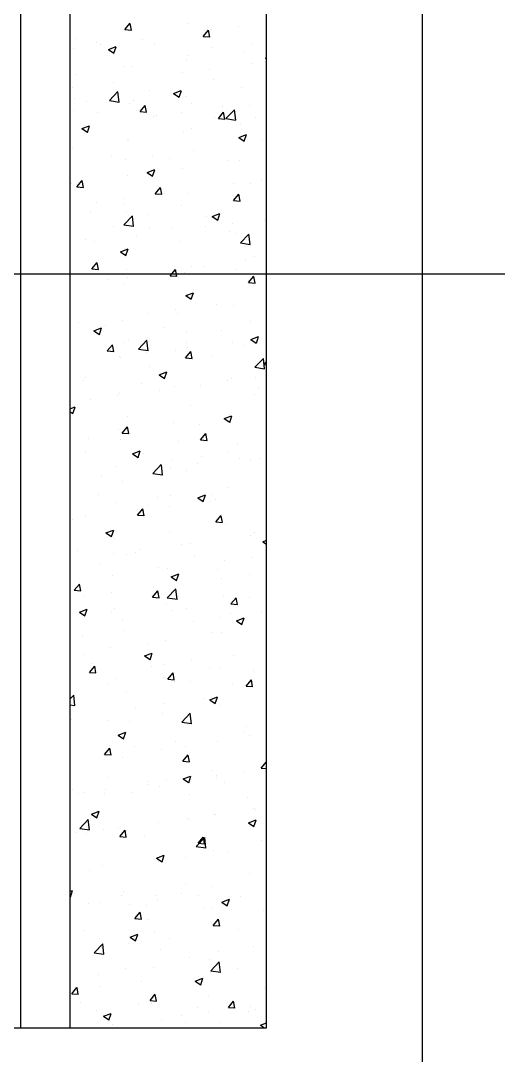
# Model space of a CAD drawing. Extents: x 1.3 to 36.8, y 1.2 to 24.4.
# Drawn here: x 12.335 to 13.246, y 20.523 to 22.499 of the extents above; entities that cross this region are included whole.
import ezdxf

# ---------------------------------------------------------------- set-up
doc = ezdxf.new("R2010")
doc.units = 0
doc.header["$LTSCALE"] = 96
doc.header["$MEASUREMENT"] = 0
doc.linetypes.add('DOT', pattern=[0.25, 0, -0.25])
doc.layers.add('NO PLOT - GRID', color=255, linetype='DOT', plot=False)
doc.layers.add('Non Printing', color=253, linetype='Continuous', plot=False)

msp = doc.modelspace()

# ---------------------------------------------------------------- linework, layer by layer
for p, q in [((12.33509, 20.57573), (12.33509, 23.28557)), ((11.92905, 20.57573), (12.42905, 20.57573))]:
    msp.add_line(p, q)
at = {"color": 254}
for p, q in [((12.5338, 22.48218), (12.54384, 22.49415)), ((12.5463, 22.48098), (12.54389, 22.49403)), ((12.65386, 22.49387), (12.65386, 22.49387)), ((12.75065, 22.48831), (12.75065, 22.48831)), ((12.44166, 22.46586), (12.44166, 22.46586)), ((12.5338, 22.48218), (12.54625, 22.48109)), ((12.54863, 22.48053), (12.54863, 22.48053)), ((12.68323, 22.46911), (12.69327, 22.48108)), ((12.68323, 22.46911), (12.69568, 22.46802)), ((12.69573, 22.4679), (12.69332, 22.48096)), ((12.6985, 22.48144), (12.6985, 22.48144)), ((12.43587, 22.44687), (12.43587, 22.44687)), ((12.47874, 22.45767), (12.47874, 22.45767)), ((12.48802, 22.45373), (12.48802, 22.45373)), ((12.50254, 22.44404), (12.51712, 22.44964)), ((12.51295, 22.43693), (12.51717, 22.44952)), ((12.56692, 22.46412), (12.56692, 22.46412)), ((12.58995, 22.45297), (12.58995, 22.45297)), ((12.70116, 22.44827), (12.70116, 22.44827)), ((12.77458, 22.45298), (12.77458, 22.45298)), ((12.50254, 22.44404), (12.5129, 22.43705)), ((12.65309, 22.43213), (12.65309, 22.43213)), ((12.75953, 22.44014), (12.75953, 22.44014)), ((12.80194, 22.42736), (12.80405, 22.42816)), ((12.80194, 22.42736), (12.80405, 22.42593)), ((12.53159, 22.41127), (12.53159, 22.41127)), ((12.54609, 22.41118), (12.54609, 22.41118)), ((12.65132, 22.42452), (12.65132, 22.42452)), ((12.69584, 22.40614), (12.69584, 22.40614)), ((12.77475, 22.41653), (12.77475, 22.41653)), ((12.43913, 22.39651), (12.43913, 22.39651)), ((12.64369, 22.39927), (12.64369, 22.39927)), ((12.70301, 22.38639), (12.70301, 22.38639)), ((12.43321, 22.37156), (12.43321, 22.37156)), ((12.51212, 22.38195), (12.51212, 22.38195)), ((12.75699, 22.37078), (12.75699, 22.37078)), ((12.43817, 22.35122), (12.43817, 22.35122)), ((12.50427, 22.34672), (12.5205, 22.36364)), ((12.50427, 22.34672), (12.5228, 22.34385)), ((12.52285, 22.34375), (12.52055, 22.36353)), ((12.54938, 22.34652), (12.54938, 22.34652)), ((12.58151, 22.36553), (12.58151, 22.36553)), ((12.62689, 22.36016), (12.64148, 22.36576)), ((12.62689, 22.36016), (12.63726, 22.35317)), ((12.6373, 22.35305), (12.64153, 22.36564)), ((12.64879, 22.35516), (12.64879, 22.35516)), ((12.43659, 22.32716), (12.43659, 22.32716)), ((12.46001, 22.34468), (12.46001, 22.34468)), ((12.54356, 22.34183), (12.54356, 22.34183)), ((12.5627, 22.32548), (12.57275, 22.33745)), ((12.57521, 22.32427), (12.5728, 22.33733)), ((12.66059, 22.34182), (12.66059, 22.34182)), ((12.71994, 22.33436), (12.71994, 22.33436)), ((12.72661, 22.31224), (12.74284, 22.32915)), ((12.74519, 22.30926), (12.74289, 22.32905)), ((12.77181, 22.33712), (12.77181, 22.33712)), ((12.48209, 22.32323), (12.48209, 22.32323)), ((12.5627, 22.32548), (12.57516, 22.32439)), ((12.58888, 22.3171), (12.58888, 22.3171)), ((12.59331, 22.31853), (12.59331, 22.31853)), ((12.64104, 22.32397), (12.64104, 22.32397)), ((12.70452, 22.31383), (12.70452, 22.31383)), ((12.71213, 22.3124), (12.72218, 22.32437)), ((12.71213, 22.3124), (12.72459, 22.31131)), ((12.72463, 22.3112), (12.72223, 22.32425)), ((12.72661, 22.31224), (12.74514, 22.30937)), ((12.78257, 22.31348), (12.78257, 22.31348)), ((12.45185, 22.29297), (12.46643, 22.29857)), ((12.45185, 22.29297), (12.46221, 22.28598)), ((12.45731, 22.29978), (12.45731, 22.29978)), ((12.46226, 22.28586), (12.46648, 22.29845)), ((12.66107, 22.29262), (12.66107, 22.29262)), ((12.75446, 22.30143), (12.75446, 22.30143)), ((12.53958, 22.27177), (12.53958, 22.27177)), ((12.54103, 22.27247), (12.54103, 22.27247)), ((12.64626, 22.28581), (12.64626, 22.28581)), ((12.75125, 22.27628), (12.76584, 22.28188)), ((12.75125, 22.27628), (12.76161, 22.26929)), ((12.76166, 22.26918), (12.76588, 22.28176)), ((12.79671, 22.26951), (12.79671, 22.26951)), ((12.43406, 22.2578), (12.43406, 22.2578)), ((12.66513, 22.25219), (12.66513, 22.25219)), ((12.50793, 22.24062), (12.50793, 22.24062)), ((12.53408, 22.23493), (12.53408, 22.23493)), ((12.58623, 22.2418), (12.58623, 22.2418)), ((12.61914, 22.23592), (12.61914, 22.23592)), ((12.73036, 22.23122), (12.73036, 22.23122)), ((12.75193, 22.23208), (12.75193, 22.23208)), ((12.5762, 22.20909), (12.59079, 22.21469)), ((12.5762, 22.20909), (12.58657, 22.2021)), ((12.58661, 22.20198), (12.59084, 22.21457)), ((12.64372, 22.21646), (12.64372, 22.21646)), ((12.43153, 22.18845), (12.43153, 22.18845)), ((12.44218, 22.18184), (12.45223, 22.19381)), ((12.45468, 22.18064), (12.45227, 22.19369)), ((12.53849, 22.20312), (12.53849, 22.20312)), ((12.77397, 22.18917), (12.77397, 22.18917)), ((12.79406, 22.19421), (12.79406, 22.19421)), ((12.44218, 22.18184), (12.45463, 22.18075)), ((12.59161, 22.16877), (12.60165, 22.18074)), ((12.59161, 22.16877), (12.60406, 22.16768)), ((12.60411, 22.16756), (12.6017, 22.18062)), ((12.61033, 22.17002), (12.61033, 22.17002)), ((12.7419, 22.18734), (12.7419, 22.18734)), ((12.47927, 22.15277), (12.47927, 22.15277)), ((12.53143, 22.15963), (12.53143, 22.15963)), ((12.65247, 22.16832), (12.65247, 22.16832)), ((12.74104, 22.1557), (12.75108, 22.16767)), ((12.74104, 22.1557), (12.75349, 22.15461)), ((12.74939, 22.16272), (12.74939, 22.16272)), ((12.75354, 22.15449), (12.75113, 22.16755)), ((12.46736, 22.13416), (12.46736, 22.13416)), ((12.53098, 22.14746), (12.53098, 22.14746)), ((12.53596, 22.13377), (12.53596, 22.13377)), ((12.57857, 22.12946), (12.57857, 22.12946)), ((12.64119, 22.1471), (12.64119, 22.1471)), ((12.70056, 22.12521), (12.71514, 22.13081)), ((12.71097, 22.1181), (12.71519, 22.13069)), ((12.53189, 22.1093), (12.54812, 22.12621)), ((12.53189, 22.1093), (12.55042, 22.10643)), ((12.55047, 22.10632), (12.54817, 22.12611)), ((12.68979, 22.12476), (12.68979, 22.12476)), ((12.70056, 22.12521), (12.71092, 22.11822)), ((12.70239, 22.12258), (12.70239, 22.12258)), ((12.73925, 22.11204), (12.73925, 22.11204)), ((12.801, 22.12006), (12.801, 22.12006)), ((12.51129, 22.10618), (12.51129, 22.10618)), ((12.5809, 22.10172), (12.5809, 22.10172)), ((12.6225, 22.10148), (12.6225, 22.10148)), ((12.68709, 22.10517), (12.68709, 22.10517)), ((12.73371, 22.09678), (12.73371, 22.09678)), ((12.74686, 22.09337), (12.74686, 22.09337)), ((12.75423, 22.07482), (12.77046, 22.09173)), ((12.77281, 22.07184), (12.77051, 22.09162)), ((12.4594, 22.08086), (12.4594, 22.08086)), ((12.47662, 22.07746), (12.47662, 22.07746)), ((12.55552, 22.08785), (12.55552, 22.08785)), ((12.63866, 22.07775), (12.63866, 22.07775)), ((12.75423, 22.07482), (12.77276, 22.07194)), ((12.52551, 22.05802), (12.5401, 22.06362)), ((12.52551, 22.05802), (12.53587, 22.05103)), ((12.53343, 22.06441), (12.53343, 22.06441)), ((12.53592, 22.05091), (12.54015, 22.0635)), ((12.47109, 22.02514), (12.48113, 22.03711)), ((12.48359, 22.02393), (12.48118, 22.03699)), ((12.76335, 22.04026), (12.76335, 22.04026)), ((12.78196, 22.04967), (12.78196, 22.04967)), ((12.47109, 22.02514), (12.48354, 22.02405)), ((12.53713, 22.02356), (12.53713, 22.02356)), ((12.62052, 22.01206), (12.63056, 22.02403)), ((12.62052, 22.01206), (12.63297, 22.01097)), ((12.63302, 22.01086), (12.63061, 22.02391)), ((12.63229, 22.023), (12.63229, 22.023)), ((12.64834, 22.01887), (12.64834, 22.01887)), ((12.66046, 22.02881), (12.66046, 22.02881)), ((12.68444, 22.02987), (12.68444, 22.02987)), ((12.74433, 22.02402), (12.74433, 22.02402)), ((12.75955, 22.01417), (12.75955, 22.01417)), ((12.76995, 21.99899), (12.77999, 22.01096)), ((12.78245, 21.99778), (12.78004, 22.01084)), ((12.50072, 22.00568), (12.50072, 22.00568)), ((12.53089, 21.99506), (12.53089, 21.99506)), ((12.53896, 22.00796), (12.53896, 22.00796)), ((12.63612, 22.0084), (12.63612, 22.0084)), ((12.76995, 21.99899), (12.7824, 21.9979)), ((12.64987, 21.97414), (12.66445, 21.97974)), ((12.64987, 21.97414), (12.66023, 21.96715)), ((12.66028, 21.96703), (12.6645, 21.97962)), ((12.70854, 21.95809), (12.70854, 21.95809)), ((12.7418, 21.95467), (12.7418, 21.95467)), ((12.57748, 21.94083), (12.57748, 21.94083)), ((12.62964, 21.9477), (12.62964, 21.9477)), ((12.63359, 21.93905), (12.63359, 21.93905)), ((12.44591, 21.92351), (12.44591, 21.92351)), ((12.47482, 21.90694), (12.48941, 21.91254)), ((12.48523, 21.89984), (12.48946, 21.91243)), ((12.49656, 21.91711), (12.49656, 21.91711)), ((12.52836, 21.92571), (12.52836, 21.92571)), ((12.60777, 21.91241), (12.60777, 21.91241)), ((12.77336, 21.92536), (12.77336, 21.92536)), ((12.42927, 21.89382), (12.42927, 21.89382)), ((12.47482, 21.90694), (12.48518, 21.89995)), ((12.65186, 21.90451), (12.65186, 21.90451)), ((12.71898, 21.90771), (12.71898, 21.90771)), ((12.77422, 21.89026), (12.78881, 21.89586)), ((12.78463, 21.88315), (12.78886, 21.89574)), ((12.78531, 21.89324), (12.78531, 21.89324)), ((12.49999, 21.86843), (12.51004, 21.8804)), ((12.5125, 21.86722), (12.51009, 21.88028)), ((12.53036, 21.88365), (12.53036, 21.88365)), ((12.54048, 21.88912), (12.54048, 21.88912)), ((12.55951, 21.87188), (12.57574, 21.88879)), ((12.57809, 21.8689), (12.57579, 21.88868)), ((12.6517, 21.88442), (12.6517, 21.88442)), ((12.65373, 21.87592), (12.65373, 21.87592)), ((12.73926, 21.88531), (12.73926, 21.88531)), ((12.76291, 21.87973), (12.76291, 21.87973)), ((12.77422, 21.89026), (12.78459, 21.88327)), ((12.49999, 21.86843), (12.51245, 21.86734)), ((12.52268, 21.85866), (12.52268, 21.85866)), ((12.52583, 21.85636), (12.52583, 21.85636)), ((12.55951, 21.87188), (12.57804, 21.869)), ((12.57483, 21.86553), (12.57483, 21.86553)), ((12.63106, 21.86969), (12.63106, 21.86969)), ((12.64942, 21.85536), (12.65947, 21.86733)), ((12.64942, 21.85536), (12.66188, 21.85427)), ((12.66192, 21.85415), (12.65952, 21.86721)), ((12.70178, 21.85876), (12.70178, 21.85876)), ((12.78185, 21.83739), (12.79808, 21.8543)), ((12.80043, 21.83441), (12.79813, 21.8542)), ((12.58028, 21.83791), (12.58028, 21.83791)), ((12.78185, 21.83739), (12.80038, 21.83452)), ((12.79885, 21.84228), (12.80405, 21.84847)), ((12.79885, 21.84228), (12.80405, 21.84183)), ((12.45878, 21.81705), (12.45878, 21.81705)), ((12.59918, 21.82306), (12.61376, 21.82866)), ((12.59918, 21.82306), (12.60954, 21.81607)), ((12.60959, 21.81596), (12.61381, 21.82855)), ((12.73673, 21.81596), (12.73673, 21.81596)), ((12.78265, 21.81794), (12.78265, 21.81794)), ((12.45511, 21.81121), (12.45511, 21.81121)), ((12.56632, 21.80651), (12.56632, 21.80651)), ((12.59893, 21.79375), (12.59893, 21.79375)), ((12.62852, 21.80034), (12.62852, 21.80034)), ((12.67753, 21.80181), (12.67753, 21.80181)), ((12.7305, 21.81107), (12.7305, 21.81107)), ((12.78875, 21.79711), (12.78875, 21.79711)), ((12.46787, 21.7765), (12.46787, 21.7765)), ((12.52002, 21.78336), (12.52002, 21.78336)), ((12.52329, 21.787), (12.52329, 21.787)), ((12.78134, 21.78586), (12.78134, 21.78586)), ((12.42905, 21.75776), (12.43872, 21.76147)), ((12.43454, 21.74876), (12.43877, 21.76135)), ((12.65985, 21.765), (12.65985, 21.765)), ((12.42905, 21.75255), (12.43449, 21.74888)), ((12.53835, 21.74415), (12.53835, 21.74415)), ((12.72353, 21.73919), (12.73812, 21.74478)), ((12.72353, 21.73919), (12.73389, 21.7322)), ((12.72785, 21.73577), (12.72785, 21.73577)), ((12.73394, 21.73208), (12.73817, 21.74467)), ((12.7342, 21.74661), (12.7342, 21.74661)), ((12.52076, 21.71765), (12.52076, 21.71765)), ((12.5289, 21.71172), (12.53894, 21.72369)), ((12.5414, 21.71052), (12.53899, 21.72357)), ((12.62599, 21.73099), (12.62599, 21.73099)), ((12.67569, 21.7289), (12.67569, 21.7289)), ((12.46522, 21.70119), (12.46522, 21.70119)), ((12.52575, 21.70005), (12.52575, 21.70005)), ((12.5289, 21.71172), (12.54135, 21.71063)), ((12.54412, 21.71158), (12.54412, 21.71158)), ((12.63696, 21.69535), (12.63696, 21.69535)), ((12.67833, 21.69865), (12.68837, 21.71062)), ((12.67833, 21.69865), (12.69078, 21.69756)), ((12.69083, 21.69744), (12.68842, 21.7105)), ((12.45846, 21.67677), (12.45846, 21.67677)), ((12.54849, 21.67199), (12.56307, 21.67759)), ((12.5589, 21.66488), (12.56312, 21.67747)), ((12.73166, 21.67725), (12.73166, 21.67725)), ((12.74818, 21.69066), (12.74818, 21.69066)), ((12.54849, 21.67199), (12.55885, 21.665)), ((12.56968, 21.67207), (12.56968, 21.67207)), ((12.62346, 21.66163), (12.62346, 21.66163)), ((12.68089, 21.66737), (12.68089, 21.66737)), ((12.75194, 21.66399), (12.75194, 21.66399)), ((12.77274, 21.66155), (12.77274, 21.66155)), ((12.7921, 21.66267), (12.7921, 21.66267)), ((12.51823, 21.6483), (12.51823, 21.6483)), ((12.58713, 21.63445), (12.60336, 21.65136)), ((12.60571, 21.63147), (12.60341, 21.65126)), ((12.62089, 21.64673), (12.62089, 21.64673)), ((12.65124, 21.6407), (12.65124, 21.6407)), ((12.67304, 21.6536), (12.67304, 21.6536)), ((12.48931, 21.62941), (12.48931, 21.62941)), ((12.52975, 21.61984), (12.52975, 21.61984)), ((12.58713, 21.63445), (12.60566, 21.63158)), ((12.72913, 21.6079), (12.72913, 21.6079)), ((12.4843, 21.59416), (12.4843, 21.59416)), ((12.51569, 21.57894), (12.51569, 21.57894)), ((12.59552, 21.58946), (12.59552, 21.58946)), ((12.62092, 21.59228), (12.62092, 21.59228)), ((12.67284, 21.58811), (12.68743, 21.59371)), ((12.67284, 21.58811), (12.6832, 21.58112)), ((12.68325, 21.581), (12.68748, 21.59359)), ((12.69714, 21.58182), (12.69714, 21.58182)), ((12.70116, 21.59495), (12.70116, 21.59495)), ((12.70673, 21.58476), (12.70673, 21.58476)), ((12.55781, 21.55502), (12.56785, 21.56699)), ((12.56608, 21.56456), (12.56608, 21.56456)), ((12.57031, 21.55381), (12.5679, 21.56687)), ((12.57967, 21.5741), (12.57967, 21.5741)), ((12.61824, 21.57143), (12.61824, 21.57143)), ((12.43451, 21.54724), (12.43451, 21.54724)), ((12.45817, 21.55324), (12.45817, 21.55324)), ((12.55781, 21.55502), (12.57026, 21.55393)), ((12.70724, 21.54194), (12.71728, 21.55391)), ((12.70724, 21.54194), (12.71969, 21.54085)), ((12.71974, 21.54073), (12.71733, 21.55379)), ((12.7266, 21.53855), (12.7266, 21.53855)), ((12.49779, 21.52092), (12.51238, 21.52652)), ((12.49779, 21.52092), (12.50816, 21.51393)), ((12.50821, 21.51381), (12.51243, 21.5264)), ((12.61839, 21.52293), (12.61839, 21.52293)), ((12.7739, 21.51697), (12.7739, 21.51697)), ((12.78073, 21.52205), (12.78073, 21.52205)), ((12.51316, 21.50959), (12.51316, 21.50959)), ((12.64233, 21.49965), (12.64233, 21.49965)), ((12.65923, 21.50119), (12.65923, 21.50119)), ((12.7972, 21.50423), (12.80405, 21.50686)), ((12.7972, 21.50423), (12.80405, 21.49961)), ((12.44373, 21.4877), (12.44373, 21.4877)), ((12.51128, 21.48239), (12.51128, 21.48239)), ((12.53773, 21.48034), (12.53773, 21.48034)), ((12.55495, 21.483), (12.55495, 21.483)), ((12.56343, 21.48926), (12.56343, 21.48926)), ((12.66616, 21.4783), (12.66616, 21.4783)), ((12.48766, 21.45971), (12.48766, 21.45971)), ((12.72406, 21.4692), (12.72406, 21.4692)), ((12.77737, 21.4736), (12.77737, 21.4736)), ((12.51063, 21.44024), (12.51063, 21.44024)), ((12.59887, 21.45502), (12.59887, 21.45502)), ((12.61586, 21.45358), (12.61586, 21.45358)), ((12.62215, 21.43704), (12.63674, 21.44264)), ((12.63256, 21.42993), (12.63679, 21.44252)), ((12.71009, 21.45032), (12.71009, 21.45032)), ((12.77125, 21.44167), (12.77125, 21.44167)), ((12.43729, 21.41138), (12.44733, 21.42335)), ((12.44979, 21.41018), (12.44738, 21.42323)), ((12.62215, 21.43704), (12.63251, 21.43005)), ((12.7191, 21.4348), (12.7191, 21.4348)), ((12.43729, 21.41138), (12.44974, 21.41029)), ((12.45647, 21.40023), (12.45647, 21.40023)), ((12.50862, 21.40709), (12.50862, 21.40709)), ((12.58671, 21.39831), (12.59676, 21.41028)), ((12.58671, 21.39831), (12.59917, 21.39722)), ((12.58753, 21.41748), (12.58753, 21.41748)), ((12.59922, 21.3971), (12.59681, 21.41016)), ((12.61475, 21.39703), (12.63098, 21.41394)), ((12.63333, 21.39405), (12.63103, 21.41383)), ((12.72153, 21.39984), (12.72153, 21.39984)), ((12.61332, 21.38422), (12.61332, 21.38422)), ((12.61475, 21.39703), (12.63328, 21.39415)), ((12.73614, 21.38524), (12.74619, 21.39721)), ((12.73614, 21.38524), (12.7486, 21.38415)), ((12.74864, 21.38403), (12.74624, 21.39709)), ((12.77213, 21.39774), (12.77213, 21.39774)), ((12.4471, 21.36985), (12.46169, 21.37544)), ((12.4471, 21.36985), (12.45747, 21.36286)), ((12.45752, 21.36274), (12.46174, 21.37533)), ((12.50809, 21.37089), (12.50809, 21.37089)), ((12.5135, 21.3771), (12.5135, 21.3771)), ((12.62471, 21.3724), (12.62471, 21.3724)), ((12.65063, 21.37689), (12.65063, 21.37689)), ((12.71645, 21.3595), (12.71645, 21.3595)), ((12.73592, 21.3677), (12.73592, 21.3677)), ((12.74651, 21.35316), (12.76109, 21.35876)), ((12.75692, 21.34605), (12.76114, 21.35864)), ((12.79535, 21.36989), (12.79535, 21.36989)), ((12.52913, 21.35603), (12.52913, 21.35603)), ((12.66429, 21.35263), (12.66429, 21.35263)), ((12.74651, 21.35316), (12.75687, 21.34617)), ((12.45382, 21.32492), (12.45382, 21.32492)), ((12.53272, 21.33531), (12.53272, 21.33531)), ((12.70055, 21.33114), (12.70055, 21.33114)), ((12.719, 21.33049), (12.719, 21.33049)), ((12.50556, 21.30153), (12.50556, 21.30153)), ((12.57905, 21.31029), (12.57905, 21.31029)), ((12.61079, 21.31487), (12.61079, 21.31487)), ((12.45756, 21.28943), (12.45756, 21.28943)), ((12.57146, 21.28597), (12.58605, 21.29157)), ((12.57146, 21.28597), (12.58182, 21.27898)), ((12.58187, 21.27886), (12.5861, 21.29145)), ((12.74054, 21.28772), (12.74054, 21.28772)), ((12.46619, 21.25468), (12.47624, 21.26665)), ((12.47293, 21.27064), (12.47293, 21.27064)), ((12.47869, 21.25347), (12.47628, 21.26653)), ((12.58414, 21.26595), (12.58414, 21.26595)), ((12.60949, 21.27046), (12.60949, 21.27046)), ((12.66164, 21.27733), (12.66164, 21.27733)), ((12.69535, 21.26125), (12.69535, 21.26125)), ((12.71646, 21.26114), (12.71646, 21.26114)), ((12.46619, 21.25468), (12.47864, 21.25359)), ((12.47791, 21.25314), (12.47791, 21.25314)), ((12.51685, 21.24266), (12.51685, 21.24266)), ((12.60826, 21.24552), (12.60826, 21.24552)), ((12.61562, 21.2416), (12.62566, 21.25357)), ((12.61562, 21.2416), (12.62807, 21.24051)), ((12.62812, 21.2404), (12.62571, 21.25345)), ((12.76505, 21.22853), (12.77509, 21.2405)), ((12.77755, 21.22732), (12.77514, 21.24038)), ((12.78011, 21.25824), (12.78011, 21.25824)), ((12.50303, 21.23218), (12.50303, 21.23218)), ((12.62807, 21.23796), (12.62807, 21.23796)), ((12.65862, 21.23738), (12.65862, 21.23738)), ((12.73928, 21.23326), (12.73928, 21.23326)), ((12.76505, 21.22853), (12.7775, 21.22744)), ((12.42905, 21.20348), (12.43626, 21.211)), ((12.43861, 21.19111), (12.43631, 21.21089)), ((12.53712, 21.21653), (12.53712, 21.21653)), ((12.68574, 21.20555), (12.68574, 21.20555)), ((12.69582, 21.20209), (12.7104, 21.20769)), ((12.69582, 21.20209), (12.70618, 21.1951)), ((12.70623, 21.19498), (12.71045, 21.20757)), ((12.42905, 21.19269), (12.43856, 21.19121)), ((12.55468, 21.18829), (12.55468, 21.18829)), ((12.60683, 21.19516), (12.60683, 21.19516)), ((12.71393, 21.19178), (12.71393, 21.19178)), ((12.43148, 21.16475), (12.43148, 21.16475)), ((12.50049, 21.16283), (12.50049, 21.16283)), ((12.60572, 21.17616), (12.60572, 21.17616)), ((12.64237, 21.1596), (12.6586, 21.17651)), ((12.66095, 21.15662), (12.65865, 21.17641)), ((12.54269, 21.16005), (12.54269, 21.16005)), ((12.64237, 21.1596), (12.6609, 21.15673)), ((12.65391, 21.15535), (12.65391, 21.15535)), ((12.76512, 21.15065), (12.76512, 21.15065)), ((12.52077, 21.13489), (12.53536, 21.14049)), ((12.52077, 21.13489), (12.53113, 21.1279)), ((12.53118, 21.12779), (12.5354, 21.14038)), ((12.63093, 21.12338), (12.63093, 21.12338)), ((12.7114, 21.12243), (12.7114, 21.12243)), ((12.7625, 21.1407), (12.7625, 21.1407)), ((12.77151, 21.13393), (12.77151, 21.13393)), ((12.4951, 21.09797), (12.50514, 21.10994)), ((12.49987, 21.10613), (12.49987, 21.10613)), ((12.5076, 21.09676), (12.50519, 21.10982)), ((12.55203, 21.11299), (12.55203, 21.11299)), ((12.60319, 21.10681), (12.60319, 21.10681)), ((12.65002, 21.11308), (12.65002, 21.11308)), ((12.4951, 21.09797), (12.50755, 21.09688)), ((12.49796, 21.09347), (12.49796, 21.09347)), ((12.52852, 21.09222), (12.52852, 21.09222)), ((12.64453, 21.0849), (12.65457, 21.09687)), ((12.64453, 21.0849), (12.65698, 21.08381)), ((12.65703, 21.08369), (12.65462, 21.09675)), ((12.79396, 21.07182), (12.804, 21.08379)), ((12.69994, 21.06733), (12.69994, 21.06733)), ((12.75985, 21.0654), (12.75985, 21.0654)), ((12.79396, 21.07182), (12.80405, 21.07094)), ((12.50212, 21.05359), (12.50212, 21.05359)), ((12.57844, 21.04648), (12.57844, 21.04648)), ((12.61334, 21.04889), (12.61334, 21.04889)), ((12.64512, 21.05101), (12.65971, 21.05661)), ((12.64512, 21.05101), (12.65549, 21.04402)), ((12.65554, 21.04391), (12.65976, 21.0565)), ((12.7077, 21.05853), (12.7077, 21.05853)), ((12.70886, 21.05308), (12.70886, 21.05308)), ((12.72455, 21.04419), (12.72455, 21.04419)), ((12.43484, 21.0303), (12.43484, 21.0303)), ((12.44507, 21.02396), (12.44507, 21.02396)), ((12.45694, 21.02562), (12.45694, 21.02562)), ((12.49543, 21.02412), (12.49543, 21.02412)), ((12.49722, 21.03082), (12.49722, 21.03082)), ((12.54605, 21.02561), (12.54605, 21.02561)), ((12.57612, 21.04121), (12.57612, 21.04121)), ((12.60066, 21.03746), (12.60066, 21.03746)), ((12.65726, 21.02091), (12.65726, 21.02091)), ((12.76848, 21.01621), (12.76848, 21.01621)), ((12.47008, 20.98382), (12.48467, 20.98942)), ((12.47008, 20.98382), (12.48044, 20.97683)), ((12.48049, 20.97671), (12.48471, 20.9893)), ((12.70505, 20.98323), (12.70505, 20.98323)), ((12.70633, 20.98373), (12.70633, 20.98373)), ((12.7795, 20.99442), (12.7795, 20.99442)), ((12.78395, 20.99362), (12.78395, 20.99362)), ((12.44765, 20.95666), (12.46388, 20.97357)), ((12.46623, 20.95368), (12.46393, 20.97347)), ((12.59812, 20.96811), (12.59812, 20.96811)), ((12.65289, 20.97636), (12.65289, 20.97636)), ((12.658, 20.97357), (12.658, 20.97357)), ((12.76948, 20.96714), (12.78407, 20.97274)), ((12.76948, 20.96714), (12.77984, 20.96015)), ((12.77989, 20.96003), (12.78412, 20.97262)), ((12.44242, 20.94865), (12.44242, 20.94865)), ((12.44765, 20.95666), (12.46618, 20.95379)), ((12.46067, 20.94769), (12.46067, 20.94769)), ((12.49289, 20.95477), (12.49289, 20.95477)), ((12.52132, 20.95904), (12.52132, 20.95904)), ((12.524, 20.94126), (12.53405, 20.95323)), ((12.53651, 20.94006), (12.5341, 20.95311)), ((12.53651, 20.95271), (12.53651, 20.95271)), ((12.524, 20.94126), (12.53646, 20.94017)), ((12.57189, 20.94299), (12.57189, 20.94299)), ((12.66999, 20.92218), (12.68622, 20.93909)), ((12.67343, 20.92819), (12.68348, 20.94016)), ((12.67343, 20.92819), (12.68589, 20.9271)), ((12.6831, 20.93829), (12.6831, 20.93829)), ((12.68593, 20.92698), (12.68353, 20.94004)), ((12.68857, 20.9192), (12.68627, 20.93898)), ((12.79431, 20.9336), (12.79431, 20.9336)), ((12.59443, 20.89994), (12.60902, 20.90554)), ((12.60484, 20.89283), (12.60907, 20.90542)), ((12.66999, 20.92218), (12.68852, 20.9193)), ((12.7038, 20.91437), (12.7038, 20.91437)), ((12.72914, 20.91145), (12.72914, 20.91145)), ((12.49036, 20.88542), (12.49036, 20.88542)), ((12.59443, 20.89994), (12.6048, 20.89295)), ((12.59559, 20.89875), (12.59559, 20.89875)), ((12.59809, 20.89419), (12.59809, 20.89419)), ((12.65024, 20.90106), (12.65024, 20.90106)), ((12.46651, 20.87687), (12.46651, 20.87687)), ((12.7709, 20.87012), (12.7709, 20.87012)), ((12.6494, 20.84926), (12.6494, 20.84926)), ((12.70126, 20.84502), (12.70126, 20.84502)), ((12.42905, 20.83646), (12.43397, 20.83835)), ((12.42905, 20.82623), (12.42975, 20.82576)), ((12.4298, 20.82564), (12.43402, 20.83823)), ((12.5279, 20.82841), (12.5279, 20.82841)), ((12.53132, 20.83654), (12.53132, 20.83654)), ((12.59306, 20.8294), (12.59306, 20.8294)), ((12.64253, 20.83184), (12.64253, 20.83184)), ((12.67434, 20.82928), (12.67434, 20.82928)), ((12.75374, 20.82714), (12.75374, 20.82714)), ((12.46403, 20.81325), (12.46403, 20.81325)), ((12.48783, 20.81606), (12.48783, 20.81606)), ((12.54328, 20.81202), (12.54328, 20.81202)), ((12.57524, 20.80855), (12.57524, 20.80855)), ((12.59543, 20.81889), (12.59543, 20.81889)), ((12.71879, 20.81606), (12.73338, 20.82166)), ((12.71879, 20.81606), (12.72915, 20.80907)), ((12.7292, 20.80896), (12.73342, 20.82154)), ((12.55291, 20.78456), (12.56295, 20.79653)), ((12.56541, 20.78335), (12.563, 20.79641)), ((12.68646, 20.80385), (12.68646, 20.80385)), ((12.69932, 20.80352), (12.69932, 20.80352)), ((12.79767, 20.79915), (12.79767, 20.79915)), ((12.55291, 20.78456), (12.56536, 20.78347)), ((12.57782, 20.78267), (12.57782, 20.78267)), ((12.69873, 20.77567), (12.69873, 20.77567)), ((12.70234, 20.77148), (12.71238, 20.78345)), ((12.70234, 20.77148), (12.71479, 20.77039)), ((12.71484, 20.77027), (12.71243, 20.78333)), ((12.80326, 20.7713), (12.80326, 20.7713)), ((12.45633, 20.76181), (12.45633, 20.76181)), ((12.48529, 20.74671), (12.48529, 20.74671)), ((12.54374, 20.74887), (12.55833, 20.75447)), ((12.54374, 20.74887), (12.55411, 20.74188)), ((12.55415, 20.74176), (12.55838, 20.75435)), ((12.59052, 20.76005), (12.59052, 20.76005)), ((12.61953, 20.74711), (12.61953, 20.74711)), ((12.7511, 20.76443), (12.7511, 20.76443)), ((12.47527, 20.71924), (12.4915, 20.73615)), ((12.48847, 20.72986), (12.48847, 20.72986)), ((12.48987, 20.73064), (12.48987, 20.73064)), ((12.49385, 20.71626), (12.49155, 20.73604)), ((12.54063, 20.73672), (12.54063, 20.73672)), ((12.77889, 20.73061), (12.77889, 20.73061)), ((12.47527, 20.71924), (12.4938, 20.71636)), ((12.60108, 20.72594), (12.60108, 20.72594)), ((12.65739, 20.70976), (12.65739, 20.70976)), ((12.7123, 20.72124), (12.7123, 20.72124)), ((12.80316, 20.72098), (12.80316, 20.72098)), ((12.53589, 20.6889), (12.53589, 20.6889)), ((12.58799, 20.69069), (12.58799, 20.69069)), ((12.6962, 20.70631), (12.6962, 20.70631)), ((12.69761, 20.68475), (12.71384, 20.70166)), ((12.71619, 20.68177), (12.71389, 20.70156)), ((12.74845, 20.68913), (12.74845, 20.68913)), ((12.48276, 20.67736), (12.48276, 20.67736)), ((12.6681, 20.66499), (12.68269, 20.67059)), ((12.67851, 20.65788), (12.68273, 20.67047)), ((12.6963, 20.68226), (12.6963, 20.68226)), ((12.69761, 20.68475), (12.71614, 20.68188)), ((12.43239, 20.64092), (12.44243, 20.65289)), ((12.43367, 20.64769), (12.43367, 20.64769)), ((12.44489, 20.63972), (12.44248, 20.65277)), ((12.48582, 20.65455), (12.48582, 20.65455)), ((12.56472, 20.66494), (12.56472, 20.66494)), ((12.6681, 20.66499), (12.67846, 20.658)), ((12.80063, 20.65163), (12.80063, 20.65163)), ((12.43239, 20.64092), (12.44484, 20.63983)), ((12.58182, 20.62785), (12.59186, 20.63982)), ((12.58182, 20.62785), (12.59427, 20.62676)), ((12.59432, 20.62664), (12.59191, 20.6397)), ((12.69366, 20.63696), (12.69366, 20.63696)), ((12.4493, 20.62418), (12.4493, 20.62418)), ((12.48023, 20.608), (12.48023, 20.608)), ((12.56051, 20.61948), (12.56051, 20.61948)), ((12.58546, 20.62134), (12.58546, 20.62134)), ((12.67173, 20.61478), (12.67173, 20.61478)), ((12.73125, 20.61478), (12.74129, 20.62675)), ((12.73125, 20.61478), (12.7437, 20.61369)), ((12.74375, 20.61357), (12.74134, 20.62663)), ((12.77255, 20.61735), (12.77255, 20.61735)), ((12.78294, 20.61008), (12.78294, 20.61008)), ((12.49305, 20.5978), (12.50764, 20.6034)), ((12.49305, 20.5978), (12.50342, 20.59081)), ((12.49323, 20.5962), (12.49323, 20.5962)), ((12.50346, 20.59069), (12.50769, 20.60328)), ((12.60444, 20.5915), (12.60444, 20.5915)), ((12.64149, 20.60009), (12.64149, 20.60009)), ((12.69364, 20.60696), (12.69364, 20.60696)), ((12.77028, 20.60631), (12.77028, 20.60631)), ((12.50992, 20.58277), (12.50992, 20.58277)), ((12.64879, 20.58545), (12.64879, 20.58545)), ((12.71565, 20.5868), (12.71565, 20.5868)), ((12.79245, 20.58111), (12.80405, 20.58556)), ((12.79245, 20.58111), (12.80044, 20.57573)), ((12.79809, 20.58228), (12.79809, 20.58228)), ((12.80344, 20.57573), (12.80405, 20.57752))]:
    msp.add_line(p, q, dxfattribs=at)
msp.add_lwpolyline([(12.42905, 23.28557), (12.42905, 20.57573), (12.80405, 20.57573), (12.80405, 23.28557)])
at = {"layer": 'NO PLOT - GRID'}
msp.add_line((1.64392, 21.97462), (35.16892, 21.97462), dxfattribs=at)
at = {"layer": 'Non Printing', "linetype": 'Continuous'}
for points in [[(7.78952, 19.82472), (13.10185, 19.82472), (13.10185, 23.28557), (7.78952, 23.28557)], [(11.77771, 1.87451), (35.26892, 1.87451), (35.26892, 22.01479), (11.77771, 22.01479)]]:
    msp.add_lwpolyline(points, close=True, dxfattribs=at)

doc.saveas('drawing.dxf')
